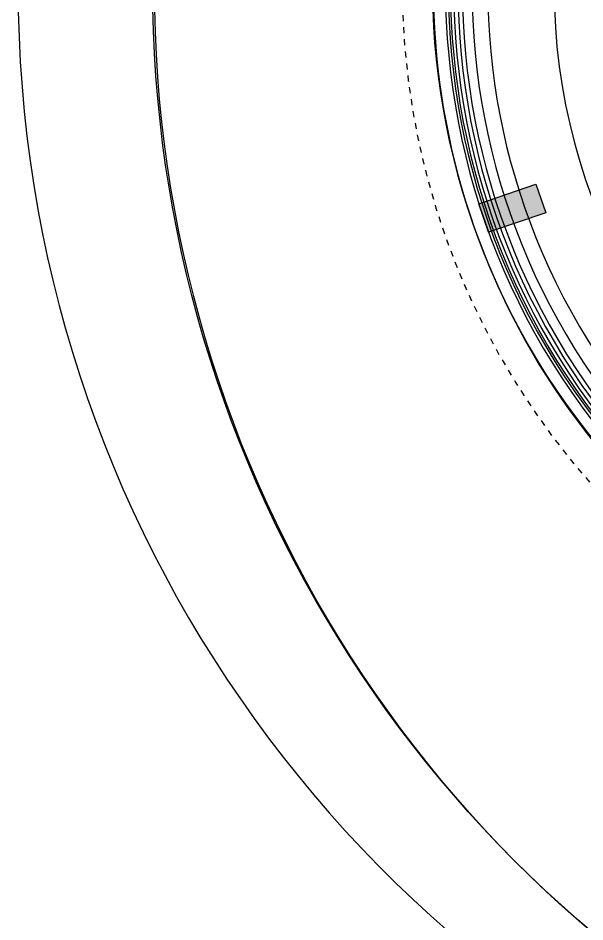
# Model space of a CAD drawing. Header units: millimetres. Extents: x 261 to 423, y 98 to 222.
# Drawn here: x 350.58 to 359.97, y 153.32 to 168.3 of the extents above; entities that cross this region are included whole.
import ezdxf

# ---------------------------------------------------------------- set-up
doc = ezdxf.new("R2010")
doc.units = ezdxf.units.MM
doc.linetypes.add('HIDDEN2', pattern=[0.1875, 0.125, -0.0625])
doc.layers.add('COLUMNAS', color=5, linetype='Continuous')
doc.layers.add('Muro-Alto', color=6, linetype='Continuous')

msp = doc.modelspace()

# ---------------------------------------------------------------- hatches: boundary and pattern name
at = {"layer": 'COLUMNAS', "linetype": 'HIDDEN2'}
h = msp.add_hatch(color=256, dxfattribs=at)
h.paths.add_polyline_path([(359.321, 165.076), (358.375, 164.752), (358.213, 165.225), (359.159, 165.549)])
h.paths.add_polyline_path([(363.676, 159.683), (363.122, 158.851), (362.706, 159.128), (363.26, 159.96)])

# ---------------------------------------------------------------- linework, layer by layer
for points in [[(364.833, 150.131, -0.642444), (364.853, 187.502), (364.792, 188.493, 0.72177), (364.766, 149.141)], [(380.088, 181.859), (376.942, 178.22, 2.112171), (377.151, 159.657), (380.266, 156.095, -0.234719), (364.811, 150.168, -0.644366), (364.854, 187.485, -0.225992), (380.088, 181.859)]]:
    msp.add_lwpolyline(points, format="xyb", close=True)
at = {"linetype": 'HIDDEN2', "ltscale": 0.1}
msp.add_arc((369.442, 168.853), 12.5, 21.8758, 337.4862, dxfattribs=at)
for radius in [11.752, 11.717, 11.663, 11.593, 11.521, 11.361, 11.101]:
    msp.add_arc((369.459, 168.808), radius, 45.5827, 314.4173)
at = {"color": 2}
msp.add_arc((369.459, 168.808), 10, 120.8301, 239.1699, dxfattribs=at)
at = {"layer": 'COLUMNAS'}
msp.add_lwpolyline([(359.321, 165.076), (358.375, 164.752), (358.213, 165.225), (359.159, 165.549)], close=True, dxfattribs=at)
at = {"layer": 'Muro-Alto'}
for radius, start, end in [(12, 63.8245, 337.2309), (11.8, 45.5369, 314.4631)]:
    msp.add_arc((369.459, 168.808), radius, start, end, dxfattribs=at)

doc.saveas('drawing.dxf')
